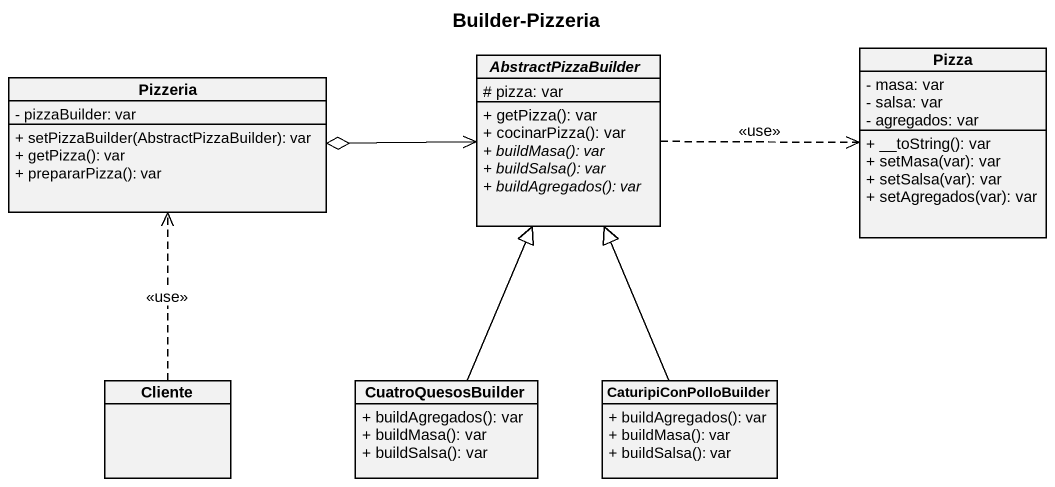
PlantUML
@startuml
title Builder-Pizzeria
hide circle
hide empty members
skinparam classAttributeIconSize 0
abstract class AbstractPizzaBuilder {
  # pizza: var
  + getPizza(): var
  + cocinarPizza(): var
  {abstract} + buildMasa(): var
  {abstract} + buildSalsa(): var
  {abstract} + buildAgregados(): var
}
class Pizza {
  - masa: var
  - salsa: var
  - agregados: var
  + __toString(): var
  + setMasa(var): var
  + setSalsa(var): var
  + setAgregados(var): var
}
class Pizzeria {
  - pizzaBuilder: var
  + setPizzaBuilder(AbstractPizzaBuilder): var
  + getPizza(): var
  + prepararPizza(): var
}
class Cliente
class CuatroQuesosBuilder {
  + buildAgregados(): var
  + buildMasa(): var
  + buildSalsa(): var
}
class CaturipiConPolloBuilder {
  + buildAgregados(): var
  + buildMasa(): var
  + buildSalsa(): var
}
AbstractPizzaBuilder .right.> Pizza : <<use>>
AbstractPizzaBuilder <-left-o Pizzeria
Cliente .up.> Pizzeria : <<use>>
CuatroQuesosBuilder -up-|> AbstractPizzaBuilder
CaturipiConPolloBuilder -up-|> AbstractPizzaBuilder
@enduml
